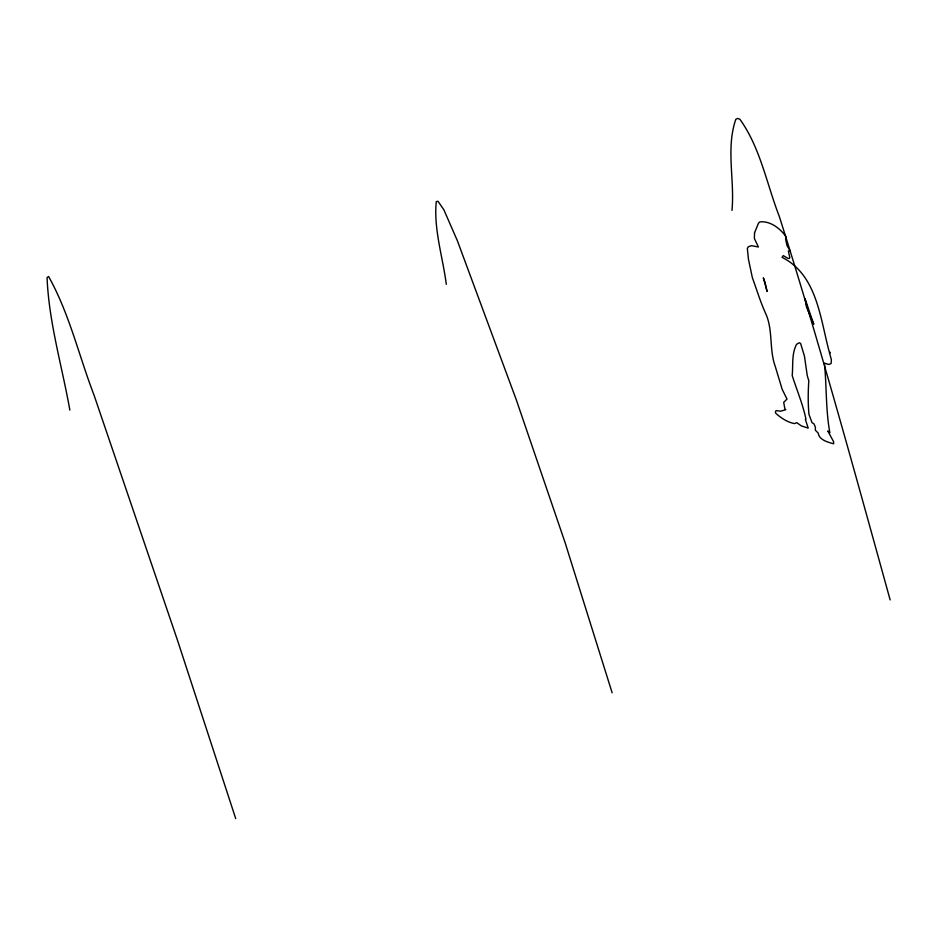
<?xml version="1.0" encoding="UTF-8"?>
<svg xmlns="http://www.w3.org/2000/svg" width="937" height="937" viewBox="0 0 937 937"><rect width="100%" height="100%" fill="white"/><g stroke="black" fill="none" stroke-linecap="round" stroke-linejoin="round"><path stroke-width="1.41" d="M731.973 210.403C734.854 180.302 725.742 148.233 735.803 119.35L737.583 118.425L739.855 119.233C760.375 147.695 766.724 184.097 779.291 216.388C819.57 343.235 854.626 471.674 890.15 599.914M235.702 818.575L177.702 640.885L94.051 395.168C78.907 355.779 69.315 313.403 48.595 276.509L47.061 277.645C48.888 322.445 62.053 366.121 69.853 410.125M612.142 692.794L565.07 542.535L516.31 399.841L457.338 240.645L443.845 209.747L438.024 201.314L436.267 201.596C433.538 229.272 442.826 257.007 446.293 284.356M754.531 232.821L754.39 238.525L758.42 247.005L751.591 245.67L748.358 246.712L747.339 248.504L748.464 259.315L752.364 277.668C756.698 289.521 760.469 302.241 765.904 314.036C773.166 330.503 769.066 349.571 775.286 366.508L782.149 389.242L787.01 399.092L783.695 402.371L784.901 408.883L785.803 409.703L780.556 411.191L776.141 410.582L775.332 412.081L775.883 413.451C781.271 418.101 787.548 422.423 794.681 423.606L796.731 422.634L801.369 425.902L808.233 428.127L805.375 419.495L805.925 419.132C802.939 404.315 796.766 390.097 792.198 375.514C793.241 365.102 791.449 354.209 796.532 344.347L799.32 342.731L800.608 343.446L804.438 356.083L807.272 375.725L808.807 380.75C808.069 391.748 807.928 402.992 808.947 414.318L811.992 422.599L813.984 423.875L815.366 427.167L815.366 430.212L818.27 433.199C818.961 439.992 828.367 442.346 833.672 443.798L833.555 441.585L827.781 431.008L829.854 432.718C825.684 410.008 826.692 386.313 824.443 363.146L828.905 364.493L831.131 363.451L831.388 359.796L829.409 352.581L830.006 353.05L830.03 352.277L829.186 351.598C820.144 318.147 817.029 274.928 782.079 257.347L783.25 255.602L787.935 258.354L789.387 258.448L789.774 257.476L788.322 250.94L790.254 250.952L787.045 245.717L785.616 239.134L785.944 236.604C780.322 228.593 770.191 220.605 759.848 221.928L758.49 223.182L754.531 232.821M812.332 320.278L805.059 298.622L806.476 306.938L813.784 324.249L812.332 320.278M765.014 282.388L763.327 277.82L767.098 291.454L765.014 282.388"/></g></svg>
